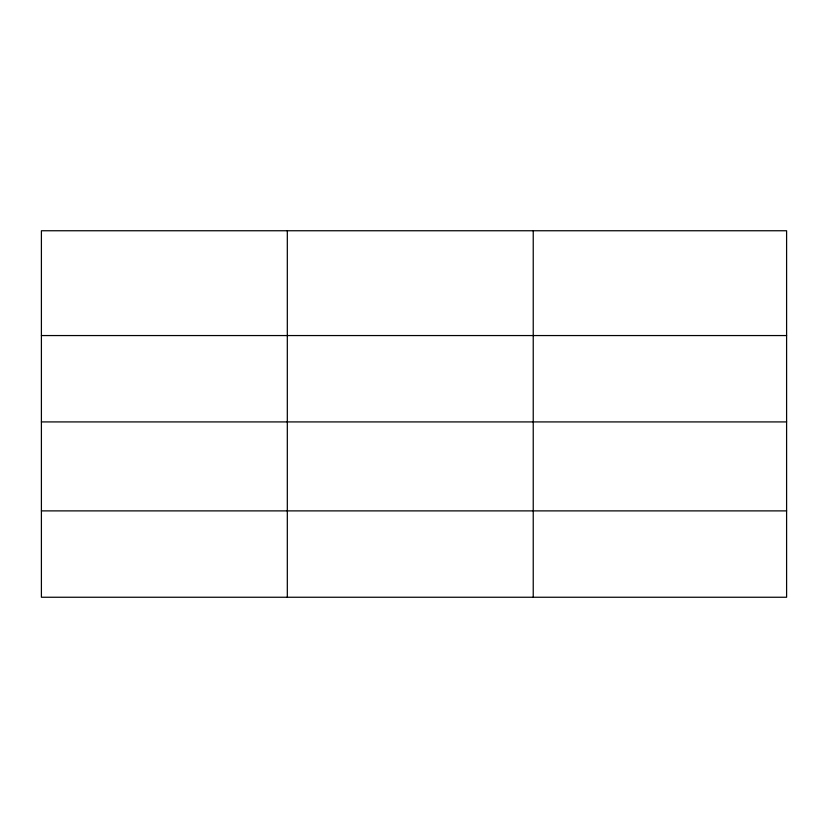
<?xml version="1.0" encoding="UTF-8"?>
<svg xmlns="http://www.w3.org/2000/svg" width="828" height="828" viewBox="0 0 828 828"><rect width="100%" height="100%" fill="white"/><g stroke="black" fill="none" stroke-linecap="round" stroke-linejoin="round"><path stroke-width="1.24" d="M786.6 421.918L786.6 230.753L41.4 230.753L41.4 597.247L786.6 597.247L786.6 421.918L41.4 421.918M41.4 335.557L786.6 335.557M41.4 510.886L786.6 510.886M533.232 230.753L533.232 597.247M287.316 230.753L287.316 597.247"/></g></svg>
